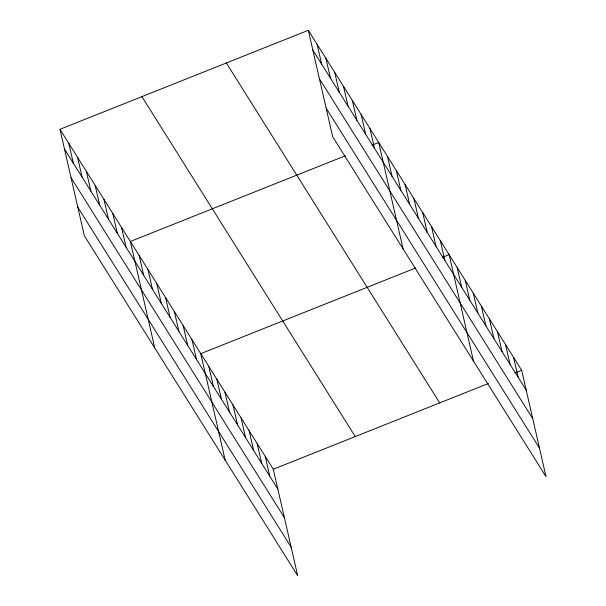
<?xml version="1.0" encoding="UTF-8"?>
<svg xmlns="http://www.w3.org/2000/svg" width="606" height="606" viewBox="0 0 606 606"><rect width="100%" height="100%" fill="white"/><g stroke="black" fill="none" stroke-linecap="round" stroke-linejoin="round"><path stroke-width="0.91" d="M59.971 129.298L273.298 469.233L297.682 575.7L84.348 235.764L59.971 129.298L308.318 30.3L521.652 370.236L546.029 476.702L332.702 136.767L308.318 30.3M345.42 155.75L130.366 241.476L154.75 347.942M371.887 145.205L378.712 142.478L403.096 248.945M415.822 267.928L200.768 353.654L225.152 460.121M442.289 257.383L449.114 254.656L473.498 361.123M273.298 469.233L488.353 383.507M514.82 372.963L521.652 370.236M312.863 50.154L526.197 390.09M319.407 78.735L532.742 418.67M326.157 108.186L539.484 448.122M226.364 62.971L439.691 402.907M141.925 96.627L355.252 436.57M64.516 149.152L277.851 489.095M71.061 177.732L284.396 517.675M77.803 207.184L291.138 547.12M513.593 357.396L518.138 377.25M505.533 344.556L510.078 364.411M497.473 331.709L502.018 351.563M489.413 318.87L493.958 338.724M481.353 306.03L485.898 325.884M473.294 293.183L477.839 313.037M465.234 280.343L469.779 300.197M457.174 267.504L461.719 287.358M440.312 240.635L444.865 260.489M431.517 226.614L436.062 246.468M422.715 212.592L427.26 232.446M413.913 198.571L418.466 218.425M405.119 184.55L409.664 204.404M396.316 170.521L400.861 190.382M387.514 156.499L392.059 176.354M369.918 128.457L374.463 148.311M361.115 114.436L365.66 134.29M352.313 100.414L356.866 120.268M343.519 86.393L348.064 106.247M334.717 72.364L339.262 92.226M325.914 58.343L330.459 78.197M317.112 44.321L321.665 64.175M265.239 456.394L269.791 476.248M257.179 443.554L261.731 463.408M249.127 430.707L253.672 450.569M241.067 417.867L245.612 437.721M233.007 405.028L237.552 424.882M224.947 392.18L229.492 412.042M216.887 379.341L221.432 399.195M208.828 366.501L213.373 386.355M191.966 339.633L196.518 359.487M183.171 325.611L187.716 345.465M174.369 311.59L178.914 331.444M165.567 297.569L170.112 317.423M156.765 283.547L161.317 303.401M147.97 269.526L152.515 289.38M139.168 255.497L143.713 275.359M121.571 227.455L126.116 247.309M112.769 213.433L117.314 233.287M103.967 199.412L108.512 219.266M95.165 185.391L99.717 205.245M86.37 171.369L90.915 191.223M77.568 157.34L82.113 177.202M68.766 143.319L73.318 163.173"/></g></svg>
